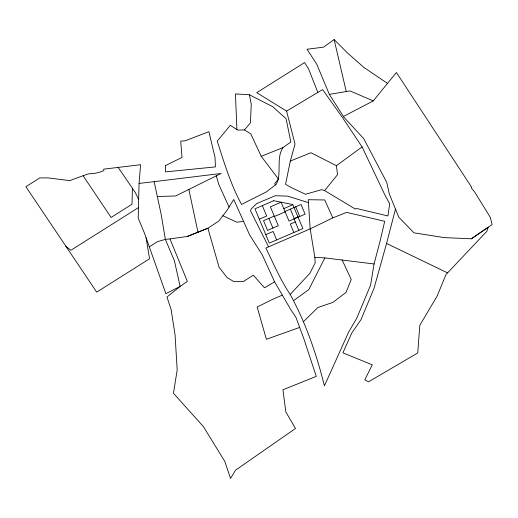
<?xml version="1.0" encoding="UTF-8"?>
<svg xmlns="http://www.w3.org/2000/svg" width="518" height="518" viewBox="0 0 518 518"><rect width="100%" height="100%" fill="white"/><g stroke="black" fill="none" stroke-linecap="round" stroke-linejoin="round"><path stroke-width="0.78" d="M132.414 188.235L132.025 204.234L111.105 217.443L83.087 175.719L69.729 180.627L47.928 177.875L39.679 177.933L25.9 186.726L96.711 292.133L149.566 258.767L146.082 237.717M83.087 175.719L88.591 173.867L94.159 173.426A34.952 31.307 -25.9 0 0 103.166 170.875L103.878 170.558L103.678 169.153L140.624 164.705L139.051 183.417L138.215 218.136L144.367 232.919L165.877 293.693L180.122 286.415L187.361 281.391L169.969 238.908L165.371 239.374L157.414 241.66L149.339 246.808M374.054 263.966L370.564 285.23L356.695 318.376L348.718 331.915L324.43 385.858C316.485 354.202 305.892 323.109 290.177 294.425C280.374 279.882 273.575 263.714 265.838 248.025L310.172 228.878L332.828 217.89L346.678 212.361L384.699 221.315L380.206 240.708L374.054 263.966L324.831 257.919L314.84 257.381L310.172 228.878L308.262 199.715L324.728 199.961L332.828 217.89M286.596 111.098L295.033 144.069L290.326 161.053L285.554 184.304L290.909 187.386L305.452 194.25L321.678 189.679L324.624 190.572L355.277 209.032L356.526 208.476L387.904 215.941L389.711 203.833L385.224 195.616L362.088 146.911L342.385 117.431L322.604 89.575L286.596 111.098L256.734 92.677L304.552 62.581L308.437 68.544L317.838 92.424M471.354 238.792L492.1 224.598L490.313 217.359L474.637 192.003L471.199 187.801L471.561 187.095L396.406 72.514L387.503 83.398L364.044 67.528L347.63 53.108L334.129 39.582L323.549 47.157L307.019 49.255L316.796 64.284L329.338 94.38L344.056 117.398L363.707 138.604L386.758 182.375L389.271 193.803L398.789 217.191L413.927 232.822L444.166 237.613L471.354 238.792L488.215 227.24L486.862 231.274L445.972 274.585L437.024 296.328L419.807 325.272L417.748 352.946L368.525 381.811L364.776 379.836L372.287 364.821L342.903 352.842L351.754 333.087L360.988 319.658L373.996 288.416L386.558 243.46L395.487 209.078M236.907 129.558L235.444 93.92L249.404 94.768L272.779 106.734L286.072 118.674L290.863 141.984L282.906 147.649C275.848 158.78 281.973 172.721 276.45 184.123L266.42 191.867L241.55 204.429C230.73 184.55 224.106 162.581 217.256 141.064L230.316 125.337L237.717 130.076L244.451 129.921L250.79 133.897L261.234 156.306L278.47 179.086L274.715 183.618L275.537 184.822M324.831 257.919L308.838 289.556L293.505 300.699M343.693 116.317L373.271 100.919L387.503 83.398M324.624 190.572L337.529 174.676L336.422 165.695L310.929 152.719L290.326 161.053M244.451 129.921L250.414 122.921L251.256 104.286L249.404 94.768M290.177 294.425L309.881 273.303L315.19 262.814L314.84 257.381M303.283 321.827L317.897 307.498L332.847 302.402L345.985 292.456L351.236 279.493L342.087 259.868M336.422 165.695L362.088 146.911M138.468 207.608L70.856 250.291L65.851 246.354M274.585 281.805L264.484 287.801L253.328 275.181L243.389 281.52L233.935 281.662L227.124 277.59L219.101 267.327L207.912 228.231L218.732 221.089L226.903 210.522L233.722 199.456L249.631 234.9L262.212 254.778L274.585 281.805L290.598 309.35L295.888 317.204L303.671 338.241L316.271 376.372L282.932 389.782L285.852 411.985L295.506 428.477L235.515 470.208L230.555 478.418L224.754 461.337L203.419 426.592L173.465 393.272L177.188 369.917L175.052 334.803L171.154 309.725L166.971 297.034L180.122 286.415L174.417 260.826L165.371 239.374L161.124 214.225L154.157 181.663L139.051 183.417M154.157 181.663L221.069 173.472L175.621 195.992L157.53 196.49M282.232 295.15L271.549 299.844L257.168 307.025L266.394 339.277L299.592 327.447M259.298 219.198L266.666 216.019L262.315 205.64M283.825 208.612L292.858 204.714M274.249 216.077L263.526 220.707L267.566 230.368L278.296 225.738L270.377 206.831L281.106 202.201L289.025 221.108L305.115 214.161L301.068 204.5L284.978 211.448M274.423 216.492L285.153 211.856M297.96 216.9L293.939 218.641L298.841 230.348M265.773 234.654L273.135 231.475L276.67 239.918M295.305 221.905L290.3 224.061L293.835 232.511M261.234 156.306L282.906 147.649M187.399 236.448L207.912 228.231L187.399 236.448L169.969 238.908M329.338 94.38L350.045 90.922L373.271 100.919M243.719 221.374L236.83 222.196L222.876 215.741M308.456 202.629L287.652 196.128L275.22 195.739L256.753 203.542L251.301 208.851L250.485 210.729L268.57 246.84M447.384 272.785L386.558 243.46M118.169 167.405L135.146 192.307L138.669 199.488M229.047 207.045L218.842 184.531L216.271 175.835M295.707 206.818L299.747 216.479M290.339 209.13L294.386 218.79M268.887 218.395L272.934 228.056M334.129 39.582L346.264 91.582M188.85 189.361L197.96 232.219M165.533 165.572L165.52 171.892L215.423 166.9L215.035 157.427L208.89 131.682L185.114 140.825L180.724 141.097L181.999 157.414L165.533 165.572M273.737 200.712L254.953 208.819L269.308 243.097L302.868 228.613L292.793 204.558L273.737 200.712"/></g></svg>
